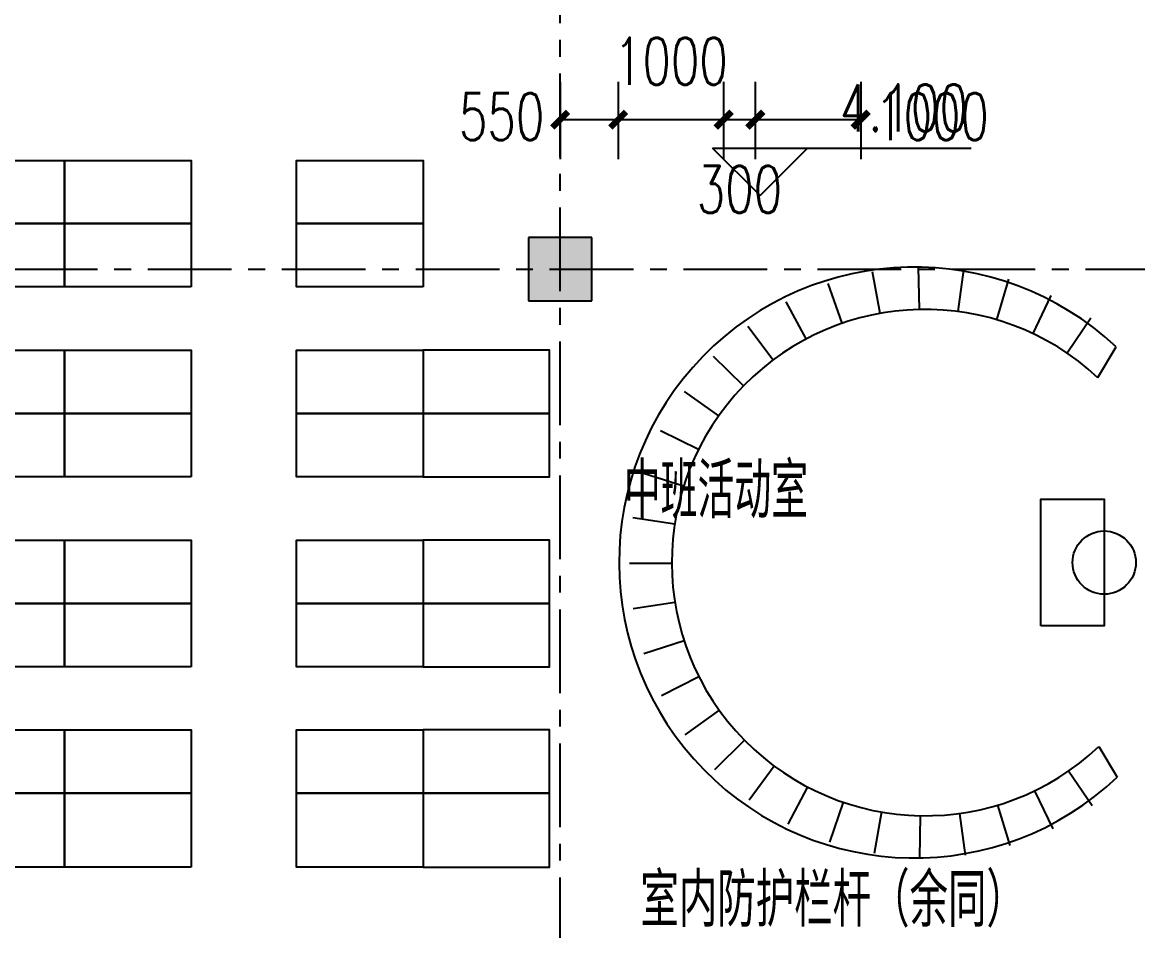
# Model space of a CAD drawing. Header units: millimetres. Extents: x -1048436 to -185795, y -983427 to 400387.
# Drawn here: x -703713 to -693137, y -356266 to -347655 of the extents above; entities that cross this region are included whole.
import ezdxf

# ---------------------------------------------------------------- set-up
doc = ezdxf.new("R2010")
doc.units = ezdxf.units.MM
doc.header["$LTSCALE"] = 500
doc.linetypes.add('一层轴网$0$CENTER', pattern=[50.8, 31.75, -6.35, 6.35, -6.35])
for name, color, linetype in [('COLUMN', 254, 'Continuous'), ('PUB_DIM', 3, 'Continuous'), ('PUB_HATCH', 8, 'Continuous'), ('PUB_TEXT', 7, 'Continuous'), ('一层轴网$0$建-轴线', 1, '一层轴网$0$CENTER'), ('建-家具', 8, 'Continuous'), ('建-文字', 4, 'Continuous'), ('建-符号', 13, 'Continuous')]:
    doc.layers.add(name, color=color, linetype=linetype)
doc.styles.add('_TCH_DIM', font='SIMPLEX', dxfattribs={"bigfont": 'GBCBIG'})
doc.styles.add('_TCH_DIM_T3', font='SIMPLEX', dxfattribs={"width": 0.705882, "bigfont": 'GBCBIG'})
doc.styles.add('XD2008', font='xd-hzs.shx', dxfattribs={"width": 0.7, "bigfont": 'xd-hztxt.shx'})
doc.dimstyles.new('_TCH_ARCH&&150', dxfattribs={"dimtxt": 446.25, "dimasz": 150, "dimexe": 375, "dimexo": 450, "dimgap": 150, "dimtad": 1, "dimdec": 0, "dimzin": 0, "dimdsep": 46, "dimtxsty": '_TCH_DIM_T3', "dimblk": 'ARCHTICK', "dimcen": 0.09, "dimclrt": 7, "dimazin": 2, "dimtfac": 1, "dimtdec": 0, "dimtix": 1, "dimtmove": 2, "dimatfit": 3, "dimldrblk": 'ARCHTICK', "dimfxl": 1, "dimtolj": 1, "dimtzin": 0, "dimarcsym": 0})

# ---------------------------------------------------------------- blocks, each defined once
blk = doc.blocks.new('tjytk')
at = {"layer": '建-家具'}
for p, q in [((22707711, -4835794), (22707720, -4836194)), ((22707351, -4836232), (22707280, -4835838)), ((22708092, -4836214), (22708144, -4835818)), ((22706991, -4836326), (22706860, -4835948)), ((22708568, -4835908), (22708455, -4836292)), ((22708803, -4836424), (22708974, -4836063)), ((22706650, -4836474), (22706462, -4836121)), ((22709350, -4836278), (22709125, -4836609)), ((22706096, -4836353), (22706336, -4836673)), ((22706057, -4836919), (22705771, -4836639)), ((22709416, -4836841), (22709589, -4836549)), ((22705493, -4836973), (22705819, -4837204)), ((22705628, -4837523), (22705270, -4837345)), ((22705107, -4837746), (22705488, -4837867)), ((22705404, -4838229), (22705008, -4838169)), ((22704976, -4838601), (22705376, -4838600)), ((22705406, -4838971), (22705011, -4839034)), ((22705112, -4839455), (22705492, -4839332)), ((22705634, -4839676), (22705277, -4839856)), ((22705502, -4840227), (22705827, -4839994)), ((22706066, -4840278), (22705781, -4840559)), ((22709425, -4840337), (22709600, -4840628)), ((22706109, -4840843), (22706347, -4840522)), ((22709363, -4840900), (22709136, -4840571)), ((22706662, -4840719), (22706476, -4841074)), ((22708814, -4840757), (22708988, -4841118)), ((22706875, -4841245), (22707003, -4840866)), ((22707364, -4840958), (22707295, -4841352)), ((22708105, -4840971), (22708159, -4841367)), ((22708583, -4841275), (22708468, -4840892)), ((22707727, -4841393), (22707734, -4840993))]:
    blk.add_line(p, q, dxfattribs=at)
at = {"layer": '建-家具', "elevation": 0}
blk.add_lwpolyline([(22708876, -4839194), (22708876, -4837994), (22709476, -4837994), (22709476, -4839194)], close=True, dxfattribs=at)
at = {"layer": '建-家具'}
blk.add_circle((22709476, -4838594), 300, dxfattribs=at)
for centre, radius in [((22707676, -4838594), 2800), ((22707776, -4838594), 2400)]:
    blk.add_arc(centre, radius, 46.9055, 313.4094, dxfattribs=at)
blk = doc.blocks.new('A$C3D0C7A98')
at = {"layer": '建-家具'}
for points in [[(-5000, 6730), (-6200, 6730), (-6200, 7330), (-5000, 7330)], [(-3800, 6730), (-5000, 6730), (-5000, 7330), (-3800, 7330)], [(-5000, 6130), (-6200, 6130), (-6200, 6730), (-5000, 6730)], [(-3800, 6130), (-5000, 6130), (-5000, 6730), (-3800, 6730)], [(-5000, 4930), (-6200, 4930), (-6200, 5530), (-5000, 5530)], [(-3800, 4930), (-5000, 4930), (-5000, 5530), (-3800, 5530)], [(-5000, 4330), (-6200, 4330), (-6200, 4930), (-5000, 4930)], [(-3800, 4330), (-5000, 4330), (-5000, 4930), (-3800, 4930)], [(-5000, 3130), (-6200, 3130), (-6200, 3730), (-5000, 3730)], [(-3800, 3130), (-5000, 3130), (-5000, 3730), (-3800, 3730)], [(-5000, 2530), (-6200, 2530), (-6200, 3130), (-5000, 3130)], [(-3800, 2530), (-5000, 2530), (-5000, 3130), (-3800, 3130)], [(-5000, 1330), (-6200, 1330), (-6200, 1930), (-5000, 1930)], [(-3800, 1330), (-5000, 1330), (-5000, 1930), (-3800, 1930)], [(-5000, 630), (-6200, 630), (-6200, 1330), (-5000, 1330)], [(-3800, 630), (-5000, 630), (-5000, 1330), (-3800, 1330)]]:
    blk.add_lwpolyline(points, close=True, dxfattribs=at)
at = {"layer": '建-家具', "elevation": 0}
for points in [[(-1600, 6730), (-2800, 6730), (-2800, 7330), (-1600, 7330)], [(-1600, 6130), (-2800, 6130), (-2800, 6730), (-1600, 6730)], [(-1600, 4930), (-2800, 4930), (-2800, 5530), (-1600, 5530)], [(-1600, 4930), (-400, 4930), (-400, 5530), (-1600, 5530)], [(-1600, 4330), (-2800, 4330), (-2800, 4930), (-1600, 4930)], [(-1600, 4330), (-400, 4330), (-400, 4930), (-1600, 4930)], [(-1600, 3130), (-2800, 3130), (-2800, 3730), (-1600, 3730)], [(-1600, 3130), (-400, 3130), (-400, 3730), (-1600, 3730)], [(-1600, 2530), (-2800, 2530), (-2800, 3130), (-1600, 3130)], [(-1600, 2530), (-400, 2530), (-400, 3130), (-1600, 3130)], [(-1600, 1330), (-2800, 1330), (-2800, 1930), (-1600, 1930)], [(-1600, 1330), (-400, 1330), (-400, 1930), (-1600, 1930)], [(-1600, 630), (-2800, 630), (-2800, 1330), (-1600, 1330)], [(-1600, 630), (-400, 630), (-400, 1330), (-1600, 1330)]]:
    blk.add_lwpolyline(points, close=True, dxfattribs=at)
at = {"layer": '建-家具', "linetype": 'Continuous', "extrusion": (0, 0, -1), "xscale": -1, "zscale": -1}
blk.add_blockref('tjytk', (22704618, 4842111), dxfattribs=at)
blk = doc.blocks.new('一层轴网')
at = {"layer": '一层轴网$0$建-轴线', "ltscale": 0.05}
blk.add_line((-2500, 6600), (77110, 6600), dxfattribs=at)
blk.add_lwpolyline([(54750, -2500), (54750, 82276.4)], dxfattribs=at)
blk = doc.blocks.new('_ArchTick')
at = {"color": 0, "linetype": 'ByBlock', "const_width": 0.4}
blk.add_lwpolyline([(-0.5, -0.5), (0.5, 0.5)], dxfattribs=at)
blk = doc.blocks.new('*D1558')
at = {"layer": 'Defpoints', "color": 0, "transparency": 16777216}
for p in [(-696763, -347769), (-695763, -347769), (-695763, -348578)]:
    blk.add_point(p, dxfattribs=at)
at = {"layer": 'PUB_DIM', "color": 0, "lineweight": -2, "transparency": 16777216}
for p, q in [((-696763, -348219), (-696763, -348953)), ((-695763, -348219), (-695763, -348953)), ((-696763, -348578), (-695763, -348578))]:
    blk.add_line(p, q, dxfattribs=at)
at = {"layer": 'PUB_DIM', "color": 0, "lineweight": -2, "transparency": 16777216, "xscale": 150, "yscale": 150, "zscale": 150, "rotation": 180}
blk.add_blockref('_ArchTick', (-696763, -348578), dxfattribs=at)
at = {"layer": 'PUB_DIM', "color": 0, "lineweight": -2, "transparency": 16777216, "xscale": 150, "yscale": 150, "zscale": 150}
blk.add_blockref('_ArchTick', (-695763, -348578), dxfattribs=at)
at = {"layer": 'PUB_DIM', "color": 7, "transparency": 16777216, "insert": (-695088, -348549), "char_height": 446.2, "attachment_point": 5, "style": '_TCH_DIM_T3'}
blk.add_mtext('\\A1;1000', dxfattribs=at)
blk = doc.blocks.new('*D1559')
at = {"layer": 'Defpoints', "color": 0, "transparency": 16777216}
for p in [(-697063, -347769), (-696763, -347769), (-696763, -348578)]:
    blk.add_point(p, dxfattribs=at)
at = {"layer": 'PUB_DIM', "color": 0, "lineweight": -2, "transparency": 16777216}
for p, q in [((-697063, -348219), (-697063, -348953)), ((-696763, -348219), (-696763, -348953)), ((-697063, -348578), (-696763, -348578))]:
    blk.add_line(p, q, dxfattribs=at)
at = {"layer": 'PUB_DIM', "color": 0, "lineweight": -2, "transparency": 16777216, "xscale": 150, "yscale": 150, "zscale": 150, "rotation": 180}
blk.add_blockref('_ArchTick', (-697063, -348578), dxfattribs=at)
at = {"layer": 'PUB_DIM', "color": 0, "lineweight": -2, "transparency": 16777216, "xscale": 150, "yscale": 150, "zscale": 150}
blk.add_blockref('_ArchTick', (-696763, -348578), dxfattribs=at)
at = {"layer": 'PUB_DIM', "color": 7, "transparency": 16777216, "insert": (-696913, -349239), "char_height": 446.2, "attachment_point": 5, "style": '_TCH_DIM_T3'}
blk.add_mtext('\\A1;300', dxfattribs=at)
blk = doc.blocks.new('*D1560')
at = {"layer": 'Defpoints', "color": 0, "transparency": 16777216}
for p in [(-698063, -347769), (-697063, -347769), (-697063, -348578)]:
    blk.add_point(p, dxfattribs=at)
at = {"layer": 'PUB_DIM', "color": 0, "lineweight": -2, "transparency": 16777216}
for p, q in [((-698063, -348219), (-698063, -348953)), ((-697063, -348219), (-697063, -348953)), ((-698063, -348578), (-697063, -348578))]:
    blk.add_line(p, q, dxfattribs=at)
at = {"layer": 'PUB_DIM', "color": 0, "lineweight": -2, "transparency": 16777216, "xscale": 150, "yscale": 150, "zscale": 150, "rotation": 180}
blk.add_blockref('_ArchTick', (-698063, -348578), dxfattribs=at)
at = {"layer": 'PUB_DIM', "color": 0, "lineweight": -2, "transparency": 16777216, "xscale": 150, "yscale": 150, "zscale": 150}
blk.add_blockref('_ArchTick', (-697063, -348578), dxfattribs=at)
at = {"layer": 'PUB_DIM', "color": 7, "transparency": 16777216, "insert": (-697563, -348024), "char_height": 446.2, "attachment_point": 5, "style": '_TCH_DIM_T3'}
blk.add_mtext('\\A1;1000', dxfattribs=at)
blk = doc.blocks.new('*D1561')
at = {"layer": 'Defpoints', "color": 0, "transparency": 16777216}
for p in [(-698613, -347769), (-698063, -347769), (-698063, -348578)]:
    blk.add_point(p, dxfattribs=at)
at = {"layer": 'PUB_DIM', "color": 0, "lineweight": -2, "transparency": 16777216}
for p, q in [((-698613, -348219), (-698613, -348953)), ((-698063, -348219), (-698063, -348953)), ((-698613, -348578), (-698063, -348578))]:
    blk.add_line(p, q, dxfattribs=at)
at = {"layer": 'PUB_DIM', "color": 0, "lineweight": -2, "transparency": 16777216, "xscale": 150, "yscale": 150, "zscale": 150, "rotation": 180}
blk.add_blockref('_ArchTick', (-698613, -348578), dxfattribs=at)
at = {"layer": 'PUB_DIM', "color": 0, "lineweight": -2, "transparency": 16777216, "xscale": 150, "yscale": 150, "zscale": 150}
blk.add_blockref('_ArchTick', (-698063, -348578), dxfattribs=at)
at = {"layer": 'PUB_DIM', "color": 7, "transparency": 16777216, "insert": (-699168, -348549), "char_height": 446.2, "attachment_point": 5, "style": '_TCH_DIM_T3'}
blk.add_mtext('\\A1;550', dxfattribs=at)

msp = doc.modelspace()

# ---------------------------------------------------------------- hatches: boundary and pattern name
at = {"layer": 'PUB_HATCH'}
msp.add_hatch(color=256, dxfattribs=at).paths.add_polyline_path([(-698912.7, -349694), (-698912.7, -350294), (-698312.7, -350294), (-698312.7, -349694)])

# ---------------------------------------------------------------- linework, layer by layer
at = {"layer": 'COLUMN'}
for p, q in [((-698912.7, -349694), (-698912.7, -350294)), ((-698312.7, -349694), (-698912.7, -349694)), ((-698312.7, -350294), (-698312.7, -349694)), ((-698912.7, -350294), (-698312.7, -350294))]:
    msp.add_line(p, q, dxfattribs=at)
at = {"layer": '建-符号'}
for p, q in [((-696717.8, -349297.4), (-697167.8, -348847.4)), ((-697167.8, -348847.4), (-694716.8, -348847.4)), ((-696717.8, -349297.4), (-696267.8, -348847.4))]:
    msp.add_line(p, q, dxfattribs=at)

# ---------------------------------------------------------------- block references
for name, p in [('一层轴网', (-753362.7, -356594)), ('A$C3D0C7A98', (-698312.6, -356293.6))]:
    msp.add_blockref(name, p)

# ---------------------------------------------------------------- texts
at = {"layer": 'PUB_TEXT', "style": '_TCH_DIM'}
msp.add_text('室内防护栏杆（余同）', height=506.38, dxfattribs=at).set_placement((-697852.5, -356228.3))
at = {"layer": '建-文字'}
for s, height, style, width, p in [('4.100', 446.25, '_TCH_DIM', 0.705882, (-695961.8, -348689.9)), ('中班活动室', 525, 'XD2008', 0.7, (-698008.2, -352358))]:
    msp.add_text(s, height=height, dxfattribs=dict(at, style=style, width=width)).set_placement(p)

# ---------------------------------------------------------------- dimensions: what is measured, and where the dimension line sits
at = {"layer": 'PUB_DIM'}
for base, p1, p2, picture, middle in [((-698062.7, -348578.3), (-698612.7, -347768.9), (-698062.7, -347768.9), '*D1561', (-699167.7, -348548.6)), ((-697062.7, -348578.3), (-698062.7, -347768.9), (-697062.7, -347768.9), '*D1560', (-697562.7, -348023.6)), ((-696762.7, -348578.3), (-697062.7, -347768.9), (-696762.7, -347768.9), '*D1559', (-696912.7, -349239.4)), ((-695762.7, -348578.3), (-696762.7, -347768.9), (-695762.7, -347768.9), '*D1558', (-695087.7, -348548.6))]:
    dim = msp.add_linear_dim(base=base, p1=p1, p2=p2, angle=360, dimstyle='_TCH_ARCH&&150', dxfattribs=at)
    dim.commit()
    dim.dimension.update_dxf_attribs({"geometry": picture, "text_midpoint": middle, "dimtype": 129})

doc.saveas('drawing.dxf')
